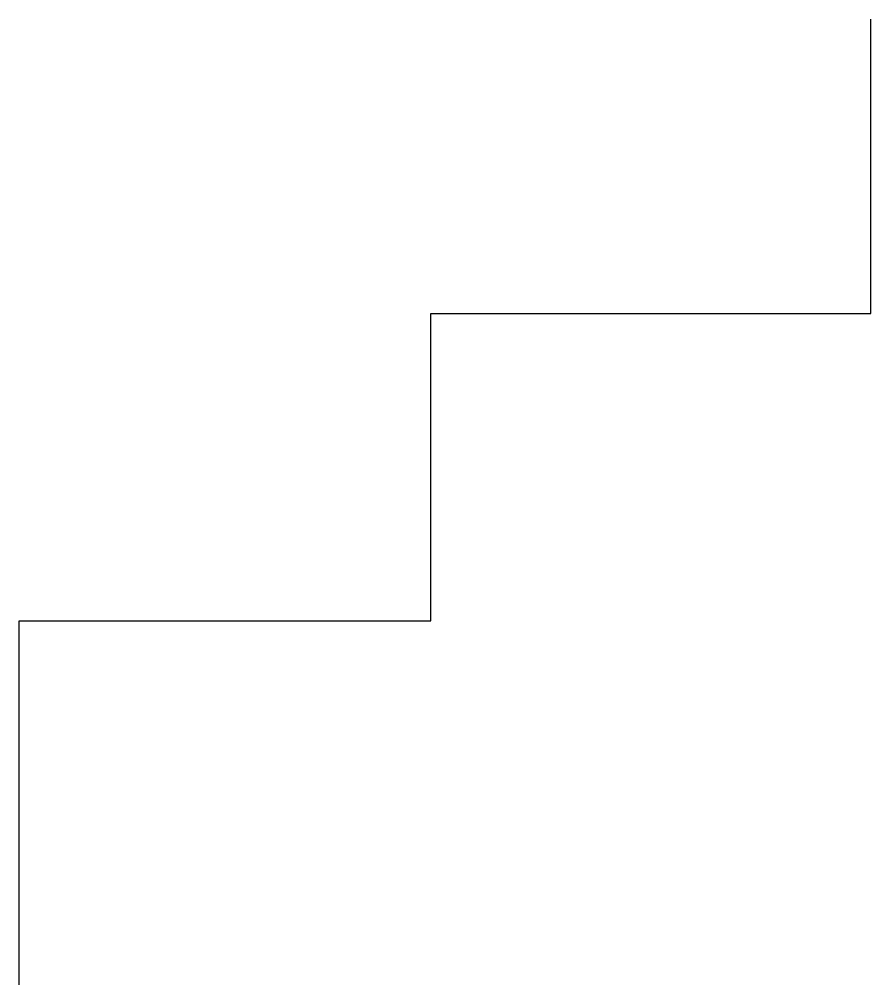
# Model space of a CAD drawing. Header units: metres. Extents: x 3494 to 5044, y 3396 to 5153.
import ezdxf

# ---------------------------------------------------------------- set-up
doc = ezdxf.new("R2010")
doc.units = ezdxf.units.M

msp = doc.modelspace()

# ---------------------------------------------------------------- linework, layer by layer
at = {"flags": 128}
msp.add_lwpolyline([(3494.4, 3396.1), (3494.4, 4058.4), (4243.3, 4058.4), (4243.3, 4617.1), (5044.1, 4617.1), (5044.1, 5152.6)], dxfattribs=at)

doc.saveas('drawing.dxf')
